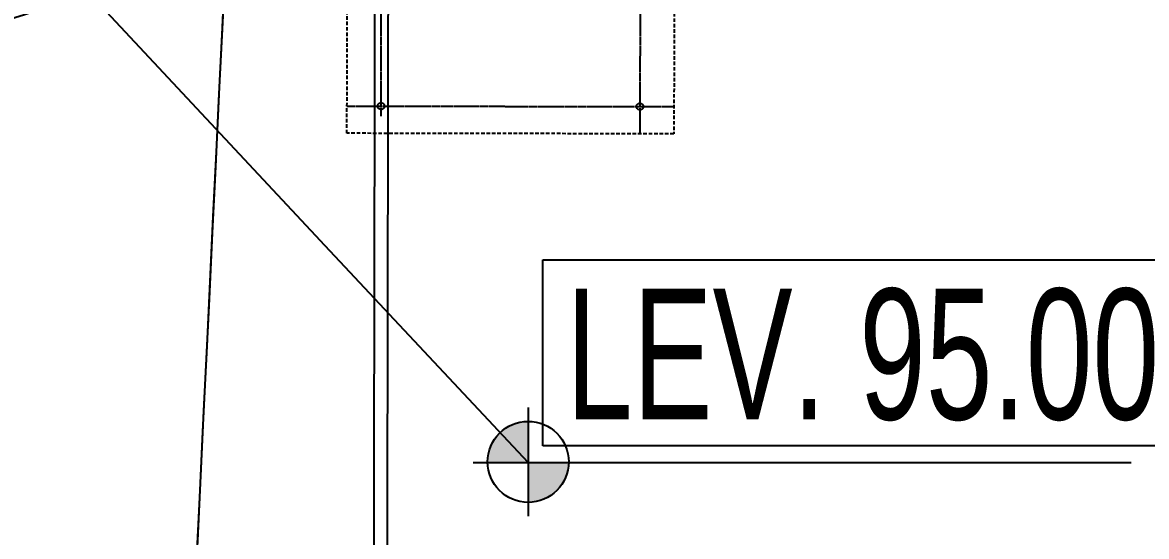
# Model space of a CAD drawing. Header units: feet. Extents: x 50754 to 76410, y 49660 to 67674.
# Drawn here: x 55201 to 56191, y 56081 to 56534 of the extents above; entities that cross this region are included whole.
import ezdxf

# ---------------------------------------------------------------- set-up
doc = ezdxf.new("R2010")
doc.units = ezdxf.units.FT
for name, pattern in [('Amconstr', [9999, 9999, 0]), ('CENTER', [2, 1.25, -0.25, 0.25, -0.25]), ('CENTER2', [28.575, 19.05, -3.175, 3.175, -3.175]), ('HIDDEN', [9.525, 6.35, -3.175])]:
    doc.linetypes.add(name, pattern=pattern)
for name, color, linetype in [('03--GRID', 8, 'CENTER2'), ('CKS_PROPERTY LINE', 5, 'Continuous'), ('F--BLOCKWALL-3', 253, 'Continuous'), ('MS GATE', 1, 'Continuous'), ('PLOT LINE', 3, 'Continuous'), ('ROAD CL', 251, 'CENTER'), ('roads & footpath', 161, 'Continuous'), ('WALL HATCH EXIST', 253, 'Continuous')]:
    doc.layers.add(name, color=color, linetype=linetype)
doc.styles.add('ARC_IMP 001 1_1', font='ARIALN.TTF', dxfattribs={"height": 0.078125})

# ---------------------------------------------------------------- blocks, each defined once
blk = doc.blocks.new('admin enlclave road')
at = {"layer": 'CKS_PROPERTY LINE', "color": 253}
for end in [5.08512532, 5.08442034]:
    blk.add_arc((-252677.079, -31683.27), 298338.704, 5.051499, end, dxfattribs=at)

msp = doc.modelspace()

# ---------------------------------------------------------------- hatches: boundary and pattern name
at = {"layer": 'WALL HATCH EXIST', "linetype": 'ByBlock'}
h = msp.add_hatch(color=253, dxfattribs=at)
h.dxf.hatch_style = 1
h.paths.add_polyline_path([(55646.71481, 56146.64108), (55646.71481, 56182.85296, 0.414213562), (55611.0129, 56147.15105, 0.003571201), (55611.01655, 56146.64108)])
h.paths.add_polyline_path([(55682.41308, 56146.64108), (55646.71481, 56146.64108), (55646.71481, 56111.44914, 0.41003582)])
h = msp.add_hatch(color=253, dxfattribs=at)
h.dxf.hatch_style = 1
h.paths.add_polyline_path([(55646.71481, 56111.44914, 0.41003582), (55682.41308, 56146.64108), (55646.71481, 56146.64108)])

# ---------------------------------------------------------------- linework, layer by layer
at = {"color": 253, "linetype": 'Continuous', "lineweight": 9}
msp.add_lwpolyline([(55646.71481, 56195.08872), (55646.71481, 56099.21338), (55646.71481, 56099.21338)], dxfattribs=at)
at = {"layer": '03--GRID', "color": 253, "ltscale": 0.1}
for p, q in [((55517.13983, 56451.6485), (55519.07095, 57576.64684)), ((55747.07181, 57576.2549), (55745.11209, 56436.25658)), ((55487.15375, 56460.70006), (55775.15332, 56460.20497))]:
    msp.add_line(p, q, dxfattribs=at)
at = {"layer": 'F--BLOCKWALL-3', "color": 253, "linetype": 'HIDDEN', "lineweight": 25, "ltscale": 0.5}
for p, q in [((55487.11251, 56436.7001), (55489.0722, 57576.69841)), ((55777.07177, 57576.20332), (55775.11207, 56436.20501)), ((55775.11207, 56436.20501), (55487.11251, 56436.7001))]:
    msp.add_line(p, q, dxfattribs=at)
at = {"layer": 'F--BLOCKWALL-3', "color": 253, "linetype": 'Amconstr', "lineweight": 25}
for centre in [(55517.15417, 56460.64815), (55745.15335, 56460.25655)]:
    msp.add_circle(centre, 3, dxfattribs=at)
at = {"layer": 'PLOT LINE', "color": 253}
for points in [[(55507.8549, 54326.40262), (55511.82776, 56637.49316), (55733.38217, 56702.87497, -0.001730836)], [(55519.88978, 54346.68202), (55523.81244, 56628.56971), (55736.7601, 56691.36005, -0.001730836)]]:
    msp.add_lwpolyline(points, format="xyb", dxfattribs=at)
at = {"layer": 'ROAD CL', "color": 253, "linetype": 'ByBlock'}
for p, q in [((55068.13238, 56765.81265), (55463.52484, 56342.17155)), ((55646.71481, 56146.64108), (55463.52484, 56342.17155)), ((55659.76666, 56161.41329), (55659.76666, 56325.13623)), ((55659.76666, 56325.13623), (56238.61738, 56325.13623)), ((55646.71481, 56195.08872), (55646.71481, 56099.21338)), ((56238.61738, 56161.41329), (55659.76666, 56161.41329)), ((55598.26717, 56146.64108), (56177.75572, 56146.64108))]:
    msp.add_line(p, q, dxfattribs=at)
msp.add_circle((55646.71481, 56147.15105), 35.70191, dxfattribs=at)
msp.add_circle((55646.71481, 56147.15105), 35.70191, dxfattribs=at)
at = {"layer": 'roads & footpath', "color": 253}
for points in [[(55014.00942, 56438.37687, -0.323577572), (55059.30962, 56501.04679, -0.013071432), (55967.66577, 56774.83378), (56204.32756, 56819.13273, -0.105689771), (63713.76306, 57139.11617), (63336.43266, 56555.17113), (63820.2201, 56242.56001), (64325.53336, 57024.56741, -0.004624362), (64650.94279, 56954.64992, -0.207356123), (65711.3806, 56181.76162, 0.151143542), (66015.9468, 55899.96708, -0.288699756), (66109.12001, 55752.04966), (66109.12001, 55450.35905)], [(55020.00942, 56438.37687, -0.323577572), (55061.19142, 56495.34952, -0.013068019), (55969.01016, 56768.98122), (56205.63257, 56813.2728, -0.10556464), (63703.77854, 57134.71969), (63328.13684, 56553.38804), (63822.00319, 56234.26419), (64328.34591, 57017.86477, -0.004567344), (64649.6282, 56948.79571, -0.207352394), (65706.19809, 56178.73803, 0.151134999), (66013.35558, 55894.55547, -0.288699756), (66103.12001, 55752.04966), (66103.12001, 55468.35905)]]:
    msp.add_lwpolyline(points, format="xyb", dxfattribs=at)

# ---------------------------------------------------------------- block references
at = {"layer": 'MS GATE', "linetype": 'Amconstr', "lineweight": 25, "xscale": 42.66674600251998, "yscale": 42.66674600251998, "zscale": 42.66674600251998, "rotation": 352.174150691152}
msp.add_blockref('admin enlclave road', (-1794383.54152, 541708.42207), dxfattribs=at)

# ---------------------------------------------------------------- texts
at = {"color": 253, "linetype": 'ByBlock', "style": 'ARC_IMP 001 1_1', "width": 0.8}
msp.add_text('LEV. 95.00', height=115.2, dxfattribs=at).set_placement((55680.0952, 56184.52076))

doc.saveas('drawing.dxf')
